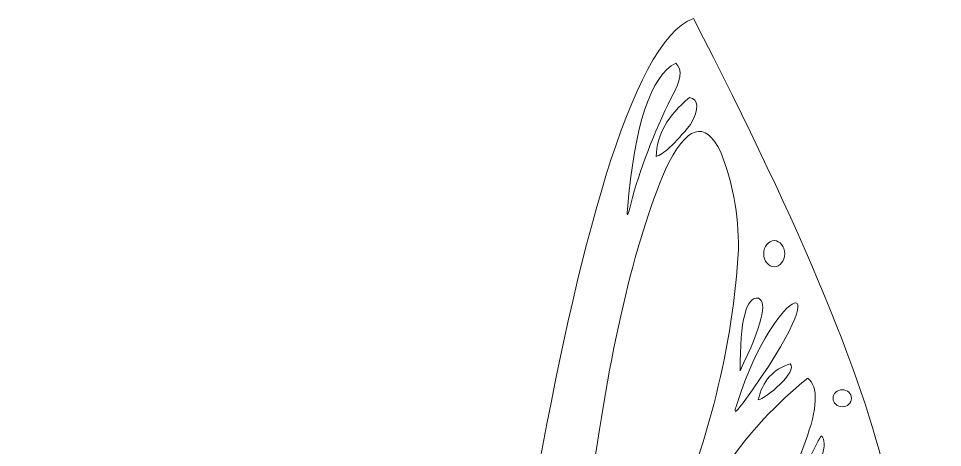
# Model space of a CAD drawing. Header units: centimetres. Extents: x -19.5 to 13, y -26.8 to 14.3.
# Drawn here: x -19.55 to -0.01, y 5.21 to 14.28 of the extents above; entities that cross this region are included whole.
import ezdxf

# ---------------------------------------------------------------- set-up
doc = ezdxf.new("R2010")
doc.units = ezdxf.units.CM
doc.header["$MEASUREMENT"] = 0
doc.layers.add('Plan 1', color=7, linetype='Continuous')

msp = doc.modelspace()

# ---------------------------------------------------------------- linework, layer by layer
at = {"layer": 'Plan 1', "color": 250, "lineweight": 20}
for points, knots in [([(-5.27923, 14.27924), (-2.95886, 9.79791), (-1.58113, 6.46647), (-1.14605, 4.28492), (-1.27028, 2.44979), (-1.16891, 0.93843), (-0.84193, -0.24917), (4.02533, 7.2086), (7.11256, 10.62759), (8.41976, 10.00781), (10.56066, -1.55496), (9.59182, -6.9484), (7.5206, -9.60841), (4.44084, -13.56364), (-1.07628, -11.4754), (-2.43161, -14.63938), (1.84809, -17.01699), (6.30385, -19.92913), (10.93566, -23.3758), (12.44967, -26.7797), (1.43751, -24.31873), (0.33308, -24.16374), (-1.08015, -23.00117), (-2.43945, -21.54971), (-3.74483, -19.80936), (-17.7639, -21.14436), (-13.01274, -15.89547), (-16.76651, -10.94854), (-17.46144, -10.52698), (-17.93143, -10.0109), (-18.1765, -9.40031), (-18.16194, -9.2256), (-18.61812, -8.96757), (-19.54502, -8.6262), (-19.33802, -8.497), (-18.98782, -8.31729), (-18.49444, -8.08708), (-16.71281, -4.45531), (-13.97577, -4.20649), (-10.28332, -7.34062), (-9.86825, -4.00043), (-7.94188, 13.30018), (-5.27923, 14.27924)], [0, 0, 0, 0, 0.07142857, 0.07142857, 0.07142857, 0.14285714, 0.14285714, 0.14285714, 0.21428571, 0.21428571, 0.21428571, 0.28571429, 0.28571429, 0.28571429, 0.35714286, 0.35714286, 0.35714286, 0.42857143, 0.42857143, 0.42857143, 0.5, 0.5, 0.5, 0.57142857, 0.57142857, 0.57142857, 0.64285714, 0.64285714, 0.64285714, 0.71428571, 0.71428571, 0.71428571, 0.78571429, 0.78571429, 0.78571429, 0.85714286, 0.85714286, 0.85714286, 0.92857143, 0.92857143, 0.92857143, 1, 1, 1, 1]), ([(-5.65015, 13.33495), (-5.50518, 13.19974), (-5.53514, 12.96013), (-5.74001, 12.61613), (-6.12446, 11.84289), (-6.41245, 11.08952), (-6.60397, 10.35599), (-6.66622, 10.09477), (-6.68926, 10.05791), (-6.67309, 10.2454), (-6.52102, 12.04027), (-6.18004, 13.07012), (-5.65015, 13.33495)], [0, 0, 0, 0, 0.25, 0.25, 0.25, 0.5, 0.5, 0.5, 0.75, 0.75, 0.75, 1, 1, 1, 1]), ([(-5.33907, 12.039), (-5.67834, 11.62462), (-5.92025, 11.39999), (-6.0648, 11.36511), (-6.05599, 11.81283), (-5.82214, 12.22753), (-5.36327, 12.60922), (-5.16343, 12.57094), (-5.15537, 12.38086), (-5.33907, 12.039)], [0, 0, 0, 0, 0.33333333, 0.33333333, 0.33333333, 0.66666667, 0.66666667, 0.66666667, 1, 1, 1, 1]), ([(-4.32634, 9.39867), (-4.43776, 7.38693), (-4.95733, 5.29499), (-5.88505, 3.12287), (-6.323, 3.60546), (-6.84828, 3.97408), (-7.46092, 4.22874), (-7.06387, 7.25164), (-6.53397, 9.53711), (-5.87121, 11.08514), (-5.42369, 12.02345), (-5.03317, 12.14555), (-4.69964, 11.45145), (-4.44707, 10.83765), (-4.32264, 10.1534), (-4.32634, 9.39867)], [0, 0, 0, 0, 0.2, 0.2, 0.2, 0.4, 0.4, 0.4, 0.6, 0.6, 0.6, 0.8, 0.8, 0.8, 1, 1, 1, 1]), ([(-3.56959, 9.58509), (-3.44743, 9.58509), (-3.34841, 9.46131), (-3.34841, 9.30863), (-3.34841, 9.15594), (-3.44743, 9.03216), (-3.56959, 9.03216), (-3.69174, 9.03216), (-3.79076, 9.15594), (-3.79076, 9.30863), (-3.79076, 9.46131), (-3.69174, 9.58509), (-3.56959, 9.58509)], [0, 0, 0, 0, 0.25, 0.25, 0.25, 0.5, 0.5, 0.5, 0.75, 0.75, 0.75, 1, 1, 1, 1]), ([(-4.22953, 6.15706), (-4.40281, 5.91402), (-4.44197, 5.91633), (-4.34703, 6.16397), (-3.55304, 8.7001), (-1.97958, 9.23385), (-4.22953, 6.15706)], [0, 0, 0, 0, 0.5, 0.5, 0.5, 1, 1, 1, 1]), ([(-3.90468, 8.3688), (-3.70204, 8.29438), (-3.83106, 7.78292), (-4.29173, 6.83441), (-4.29115, 7.90456), (-4.16213, 8.41603), (-3.90468, 8.3688)], [0, 0, 0, 0, 0.5, 0.5, 0.5, 1, 1, 1, 1]), ([(-3.23423, 6.97952), (-3.05659, 6.83462), (-3.74987, 6.23392), (-3.91157, 6.21923), (-3.81201, 6.62133), (-3.58623, 6.87476), (-3.23423, 6.97952)], [0, 0, 0, 0, 0.5, 0.5, 0.5, 1, 1, 1, 1]), ([(-2.91625, 5.32761), (-3.44117, 3.87489), (-4.07705, 2.61696), (-4.82389, 1.5538), (-4.89007, 2.09959), (-5.13889, 2.48665), (-5.57036, 2.71497), (-5.11198, 4.2633), (-4.20885, 5.58574), (-2.86096, 6.68231), (-2.63069, 6.49699), (-2.64913, 6.04542), (-2.91625, 5.32761)], [0, 0, 0, 0, 0.25, 0.25, 0.25, 0.5, 0.5, 0.5, 0.75, 0.75, 0.75, 1, 1, 1, 1]), ([(-2.13195, 6.43334), (-2.02507, 6.43334), (-1.93843, 6.35289), (-1.93843, 6.25364), (-1.93843, 6.1544), (-2.02507, 6.07394), (-2.13195, 6.07394), (-2.23883, 6.07394), (-2.32548, 6.1544), (-2.32548, 6.25364), (-2.32548, 6.35289), (-2.23883, 6.43334), (-2.13195, 6.43334)], [0, 0, 0, 0, 0.25, 0.25, 0.25, 0.5, 0.5, 0.5, 0.75, 0.75, 0.75, 1, 1, 1, 1]), ([(-3.03373, 4.10078), (-3.94323, 2.34698), (-2.87398, 5.00993), (-2.57755, 5.46239), (-2.41448, 5.31619), (-2.56654, 4.86233), (-3.03373, 4.10078)], [0, 0, 0, 0, 0.5, 0.5, 0.5, 1, 1, 1, 1])]:
    msp.add_open_spline(points, degree=3, knots=knots, dxfattribs=at)

doc.saveas('drawing.dxf')
